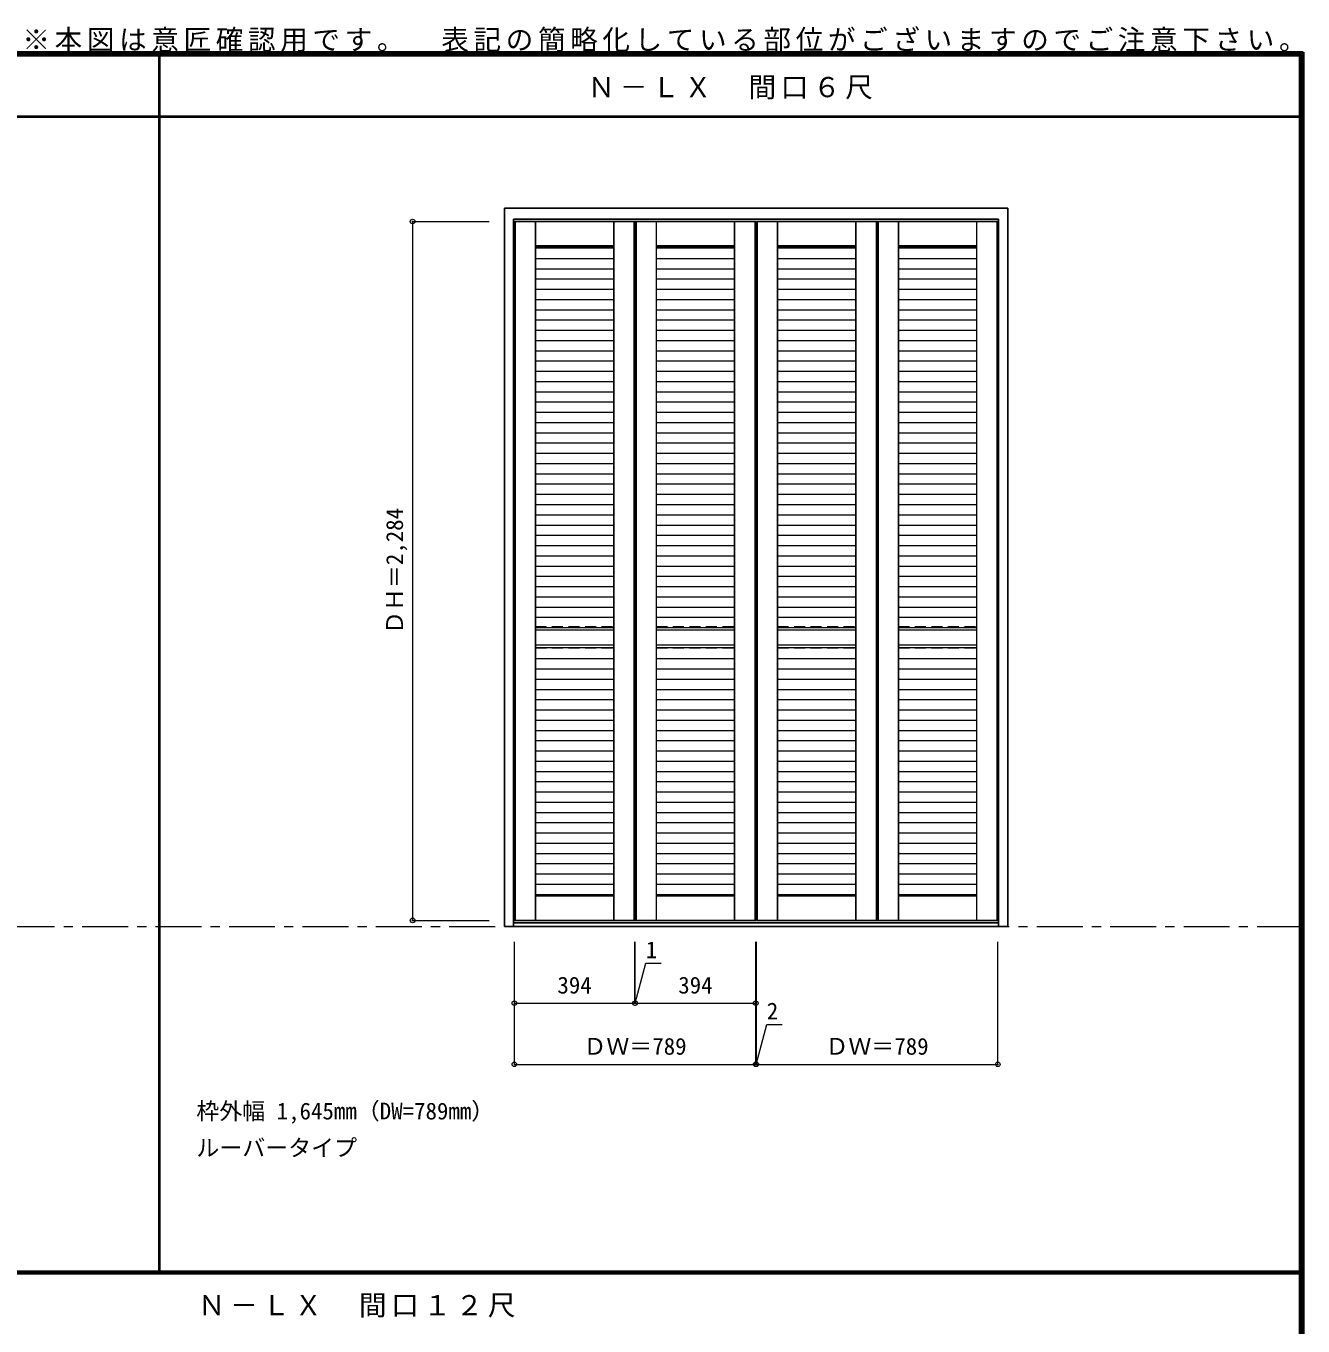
# Model space of a CAD drawing. Units: millimetres, scale not verified. Extents: x -6000 to 5700, y -4307 to 4260.
# Drawn here: x 1527 to 5700, y 12 to 4260 of the extents above; entities that cross this region are included whole.
import ezdxf
from ezdxf.enums import TextEntityAlignment as Align

# ---------------------------------------------------------------- set-up
doc = ezdxf.new("R2010")
doc.units = ezdxf.units.MM
doc.header["$LTSCALE"] = 30
doc.header["$PDMODE"] = 32
doc.header["$PDSIZE"] = 15
doc.linetypes.add('CHAIN1', pattern=[8, 5, -1, 1, -1])
doc.linetypes.add('DASHED1', pattern=[1.8, 1.2, -0.6])
for name, color, linetype, lineweight in [('0-1_通り芯', 7, 'CHAIN1', 18), ('0-2_扉', 3, 'Continuous', 25), ('0-3_仕上げ', 7, 'Continuous', 18), ('0-4_枠', 3, 'Continuous', 25), ('0-B_寸法', 4, 'Continuous', 9), ('F-1_枠', 6, 'Continuous', 40)]:
    doc.layers.add(name, color=color, linetype=linetype, lineweight=lineweight)
doc.layers.add('0-A_文字', color=7, linetype='Continuous')
doc.styles.add('ＭＳ ゴシック', font='')
doc.styles.get('ＭＳ ゴシック').set_extended_font_data('MS Gothic')

msp = doc.modelspace()

# ---------------------------------------------------------------- linework, layer by layer
at = {"layer": '0-1_通り芯'}
msp.add_line((-5490, 1317), (5690, 1317), dxfattribs=at)
at = {"layer": '0-2_扉'}
for p, q in [((3122.52, 3621.5), (3122.52, 1337.5)), ((3516.52, 3621.5), (3122.52, 3621.5)), ((3516.52, 1337.5), (3516.52, 3621.5)), ((3517.52, 1337.5), (3517.52, 3621.5)), ((3517.52, 3621.5), (3911.52, 3621.5)), ((3911.52, 3621.5), (3911.52, 1337.5)), ((3913.52, 3621.5), (4307.52, 3621.5)), ((3913.52, 3621.5), (3913.52, 1337.5)), ((4307.52, 3621.5), (4307.52, 1337.5)), ((4308.52, 3621.5), (4702.52, 3621.5)), ((4308.52, 3621.5), (4308.52, 1337.5)), ((4702.52, 3621.5), (4702.52, 1337.5)), ((3516.52, 1337.5), (3122.52, 1337.5)), ((3517.52, 1337.5), (3911.52, 1337.5)), ((3913.52, 1337.5), (4307.52, 1337.5)), ((4308.52, 1337.5), (4702.52, 1337.5))]:
    msp.add_line(p, q, dxfattribs=at)
at = {"layer": '0-3_仕上げ'}
for p, q in [((3125.52, 3621.5), (3125.52, 1337.5)), ((3190.52, 3621.5), (3190.52, 1337.5)), ((3191.52, 3621.5), (3191.52, 1337.5)), ((3447.52, 1337.5), (3447.52, 3621.5)), ((3448.52, 1337.5), (3448.52, 3621.5)), ((3513.52, 3621.5), (3513.52, 1337.5)), ((3516.52, 1337.5), (3516.52, 3621.5)), ((3520.52, 3621.5), (3520.52, 1337.5)), ((3585.52, 3621.5), (3585.52, 1337.5)), ((3586.52, 3621.5), (3586.52, 1337.5)), ((3842.52, 1337.5), (3842.52, 3621.5)), ((3843.52, 1337.5), (3843.52, 3621.5)), ((3908.52, 3621.5), (3908.52, 1337.5)), ((3911.52, 1337.5), (3911.52, 3621.5)), ((3916.52, 3621.5), (3916.52, 1337.5)), ((3981.52, 3621.5), (3981.52, 1337.5)), ((3982.52, 3621.5), (3982.52, 1337.5)), ((4238.52, 1337.5), (4238.52, 3621.5)), ((4239.52, 1337.5), (4239.52, 3621.5)), ((4304.52, 3621.5), (4304.52, 1337.5)), ((4307.52, 1337.5), (4307.52, 3621.5)), ((4311.52, 3621.5), (4311.52, 1337.5)), ((4376.52, 3621.5), (4376.52, 1337.5)), ((4377.52, 3621.5), (4377.52, 1337.5)), ((4633.52, 1337.5), (4633.52, 3621.5)), ((4634.52, 1337.5), (4634.52, 3621.5)), ((4699.52, 3621.5), (4699.52, 1337.5)), ((4702.52, 1337.5), (4702.52, 3621.5)), ((3447.52, 3541.5), (3191.52, 3541.5)), ((3447.52, 3538.5), (3191.52, 3538.5)), ((3191.52, 3535.54), (3447.52, 3535.54)), ((3842.52, 3541.5), (3586.52, 3541.5)), ((3842.52, 3538.5), (3586.52, 3538.5)), ((3586.52, 3535.54), (3842.52, 3535.54)), ((4238.52, 3541.5), (3982.52, 3541.5)), ((4238.52, 3538.5), (3982.52, 3538.5)), ((3982.52, 3535.54), (4238.52, 3535.54)), ((4633.52, 3541.5), (4377.52, 3541.5)), ((4633.52, 3538.5), (4377.52, 3538.5)), ((4377.52, 3535.54), (4633.52, 3535.54)), ((3447.52, 3499.47), (3191.52, 3499.47)), ((3842.52, 3499.47), (3586.52, 3499.47)), ((4238.52, 3499.47), (3982.52, 3499.47)), ((4633.52, 3499.47), (4377.52, 3499.47)), ((3447.52, 3465.97), (3191.52, 3465.97)), ((3842.52, 3465.97), (3586.52, 3465.97)), ((4238.52, 3465.97), (3982.52, 3465.97)), ((4633.52, 3465.97), (4377.52, 3465.97)), ((3447.52, 3432.47), (3191.52, 3432.47)), ((3447.52, 3398.97), (3191.52, 3398.97)), ((3842.52, 3432.47), (3586.52, 3432.47)), ((3842.52, 3398.97), (3586.52, 3398.97)), ((4238.52, 3432.47), (3982.52, 3432.47)), ((4238.52, 3398.97), (3982.52, 3398.97)), ((4633.52, 3432.47), (4377.52, 3432.47)), ((4633.52, 3398.97), (4377.52, 3398.97)), ((3447.52, 3365.47), (3191.52, 3365.47)), ((3842.52, 3365.47), (3586.52, 3365.47)), ((4238.52, 3365.47), (3982.52, 3365.47)), ((4633.52, 3365.47), (4377.52, 3365.47)), ((3447.52, 3331.97), (3191.52, 3331.97)), ((3842.52, 3331.97), (3586.52, 3331.97)), ((4238.52, 3331.97), (3982.52, 3331.97)), ((4633.52, 3331.97), (4377.52, 3331.97)), ((3447.52, 3298.47), (3191.52, 3298.47)), ((3842.52, 3298.47), (3586.52, 3298.47)), ((4238.52, 3298.47), (3982.52, 3298.47)), ((4633.52, 3298.47), (4377.52, 3298.47)), ((3447.52, 3264.97), (3191.52, 3264.97)), ((3447.52, 3231.47), (3191.52, 3231.47)), ((3842.52, 3264.97), (3586.52, 3264.97)), ((3842.52, 3231.47), (3586.52, 3231.47)), ((4238.52, 3264.97), (3982.52, 3264.97)), ((4238.52, 3231.47), (3982.52, 3231.47)), ((4633.52, 3264.97), (4377.52, 3264.97)), ((4633.52, 3231.47), (4377.52, 3231.47)), ((3447.52, 3197.97), (3191.52, 3197.97)), ((3842.52, 3197.97), (3586.52, 3197.97)), ((4238.52, 3197.97), (3982.52, 3197.97)), ((4633.52, 3197.97), (4377.52, 3197.97)), ((3447.52, 3164.47), (3191.52, 3164.47)), ((3842.52, 3164.47), (3586.52, 3164.47)), ((4238.52, 3164.47), (3982.52, 3164.47)), ((4633.52, 3164.47), (4377.52, 3164.47)), ((3447.52, 3130.97), (3191.52, 3130.97)), ((3842.52, 3130.97), (3586.52, 3130.97)), ((4238.52, 3130.97), (3982.52, 3130.97)), ((4633.52, 3130.97), (4377.52, 3130.97)), ((3447.52, 3097.47), (3191.52, 3097.47)), ((3447.52, 3063.97), (3191.52, 3063.97)), ((3842.52, 3097.47), (3586.52, 3097.47)), ((3842.52, 3063.97), (3586.52, 3063.97)), ((4238.52, 3097.47), (3982.52, 3097.47)), ((4238.52, 3063.97), (3982.52, 3063.97)), ((4633.52, 3097.47), (4377.52, 3097.47)), ((4633.52, 3063.97), (4377.52, 3063.97)), ((3447.52, 3030.47), (3191.52, 3030.47)), ((3842.52, 3030.47), (3586.52, 3030.47)), ((4238.52, 3030.47), (3982.52, 3030.47)), ((4633.52, 3030.47), (4377.52, 3030.47)), ((3447.52, 2996.97), (3191.52, 2996.97)), ((3842.52, 2996.97), (3586.52, 2996.97)), ((4238.52, 2996.97), (3982.52, 2996.97)), ((4633.52, 2996.97), (4377.52, 2996.97)), ((3447.52, 2963.47), (3191.52, 2963.47)), ((3842.52, 2963.47), (3586.52, 2963.47)), ((4238.52, 2963.47), (3982.52, 2963.47)), ((4633.52, 2963.47), (4377.52, 2963.47)), ((3447.52, 2929.97), (3191.52, 2929.97)), ((3447.52, 2896.47), (3191.52, 2896.47)), ((3842.52, 2929.97), (3586.52, 2929.97)), ((3842.52, 2896.47), (3586.52, 2896.47)), ((4238.52, 2929.97), (3982.52, 2929.97)), ((4238.52, 2896.47), (3982.52, 2896.47)), ((4633.52, 2929.97), (4377.52, 2929.97)), ((4633.52, 2896.47), (4377.52, 2896.47)), ((3447.52, 2862.97), (3191.52, 2862.97)), ((3842.52, 2862.97), (3586.52, 2862.97)), ((4238.52, 2862.97), (3982.52, 2862.97)), ((4633.52, 2862.97), (4377.52, 2862.97)), ((3447.52, 2829.47), (3191.52, 2829.47)), ((3842.52, 2829.47), (3586.52, 2829.47)), ((4238.52, 2829.47), (3982.52, 2829.47)), ((4633.52, 2829.47), (4377.52, 2829.47)), ((3447.52, 2795.97), (3191.52, 2795.97)), ((3447.52, 2762.47), (3191.52, 2762.47)), ((3842.52, 2795.97), (3586.52, 2795.97)), ((3842.52, 2762.47), (3586.52, 2762.47)), ((4238.52, 2795.97), (3982.52, 2795.97)), ((4238.52, 2762.47), (3982.52, 2762.47)), ((4633.52, 2795.97), (4377.52, 2795.97)), ((4633.52, 2762.47), (4377.52, 2762.47)), ((3447.52, 2728.97), (3191.52, 2728.97)), ((3842.52, 2728.97), (3586.52, 2728.97)), ((4238.52, 2728.97), (3982.52, 2728.97)), ((4633.52, 2728.97), (4377.52, 2728.97)), ((3447.52, 2695.47), (3191.52, 2695.47)), ((3842.52, 2695.47), (3586.52, 2695.47)), ((4238.52, 2695.47), (3982.52, 2695.47)), ((4633.52, 2695.47), (4377.52, 2695.47)), ((3447.52, 2661.97), (3191.52, 2661.97)), ((3842.52, 2661.97), (3586.52, 2661.97)), ((4238.52, 2661.97), (3982.52, 2661.97)), ((4633.52, 2661.97), (4377.52, 2661.97)), ((3447.52, 2628.47), (3191.52, 2628.47)), ((3447.52, 2594.97), (3191.52, 2594.97)), ((3842.52, 2628.47), (3586.52, 2628.47)), ((3842.52, 2594.97), (3586.52, 2594.97)), ((4238.52, 2628.47), (3982.52, 2628.47)), ((4238.52, 2594.97), (3982.52, 2594.97)), ((4633.52, 2628.47), (4377.52, 2628.47)), ((4633.52, 2594.97), (4377.52, 2594.97)), ((3447.52, 2561.47), (3191.52, 2561.47)), ((3842.52, 2561.47), (3586.52, 2561.47)), ((4238.52, 2561.47), (3982.52, 2561.47)), ((4633.52, 2561.47), (4377.52, 2561.47)), ((3447.52, 2527.97), (3191.52, 2527.97)), ((3842.52, 2527.97), (3586.52, 2527.97)), ((4238.52, 2527.97), (3982.52, 2527.97)), ((4633.52, 2527.97), (4377.52, 2527.97)), ((3447.52, 2494.47), (3191.52, 2494.47)), ((3842.52, 2494.47), (3586.52, 2494.47)), ((4238.52, 2494.47), (3982.52, 2494.47)), ((4633.52, 2494.47), (4377.52, 2494.47)), ((3447.52, 2460.97), (3191.52, 2460.97)), ((3447.52, 2427.47), (3191.52, 2427.47)), ((3842.52, 2460.97), (3586.52, 2460.97)), ((3842.52, 2427.47), (3586.52, 2427.47)), ((4238.52, 2460.97), (3982.52, 2460.97)), ((4238.52, 2427.47), (3982.52, 2427.47)), ((4633.52, 2460.97), (4377.52, 2460.97)), ((4633.52, 2427.47), (4377.52, 2427.47)), ((3447.52, 2393.97), (3191.52, 2393.97)), ((3842.52, 2393.97), (3586.52, 2393.97)), ((4238.52, 2393.97), (3982.52, 2393.97)), ((4633.52, 2393.97), (4377.52, 2393.97)), ((3447.52, 2360.47), (3191.52, 2360.47)), ((3842.52, 2360.47), (3586.52, 2360.47)), ((4238.52, 2360.47), (3982.52, 2360.47)), ((4633.52, 2360.47), (4377.52, 2360.47)), ((3447.52, 2326.97), (3191.52, 2326.97)), ((3842.52, 2326.97), (3586.52, 2326.97)), ((4238.52, 2326.97), (3982.52, 2326.97)), ((4633.52, 2326.97), (4377.52, 2326.97)), ((3447.52, 2293.47), (3191.52, 2293.47)), ((3191.52, 2287.5), (3447.52, 2287.5)), ((3842.52, 2293.47), (3586.52, 2293.47)), ((3586.52, 2287.5), (3842.52, 2287.5)), ((4238.52, 2293.47), (3982.52, 2293.47)), ((3982.52, 2287.5), (4238.52, 2287.5)), ((4633.52, 2293.47), (4377.52, 2293.47)), ((4377.52, 2287.5), (4633.52, 2287.5)), ((3191.52, 2238.09), (3447.52, 2238.09)), ((3191.52, 2229.04), (3447.52, 2229.04)), ((3586.52, 2238.09), (3842.52, 2238.09)), ((3586.52, 2229.04), (3842.52, 2229.04)), ((3982.52, 2238.09), (4238.52, 2238.09)), ((3982.52, 2229.04), (4238.52, 2229.04)), ((4377.52, 2238.09), (4633.52, 2238.09)), ((4377.52, 2229.04), (4633.52, 2229.04)), ((3191.52, 2192.96), (3447.52, 2192.96)), ((3586.52, 2192.96), (3842.52, 2192.96)), ((3982.52, 2192.96), (4238.52, 2192.96)), ((4377.52, 2192.96), (4633.52, 2192.96)), ((3191.52, 2159.46), (3447.52, 2159.46)), ((3191.52, 2125.96), (3447.52, 2125.96)), ((3586.52, 2159.46), (3842.52, 2159.46)), ((3586.52, 2125.96), (3842.52, 2125.96)), ((3982.52, 2159.46), (4238.52, 2159.46)), ((3982.52, 2125.96), (4238.52, 2125.96)), ((4377.52, 2159.46), (4633.52, 2159.46)), ((4377.52, 2125.96), (4633.52, 2125.96)), ((3191.52, 2092.47), (3447.52, 2092.47)), ((3586.52, 2092.47), (3842.52, 2092.47)), ((3982.52, 2092.47), (4238.52, 2092.47)), ((4377.52, 2092.47), (4633.52, 2092.47)), ((3191.52, 2058.96), (3447.52, 2058.96)), ((3586.52, 2058.96), (3842.52, 2058.96)), ((3982.52, 2058.96), (4238.52, 2058.96)), ((4377.52, 2058.96), (4633.52, 2058.96)), ((3191.52, 2025.46), (3447.52, 2025.46)), ((3586.52, 2025.46), (3842.52, 2025.46)), ((3982.52, 2025.46), (4238.52, 2025.46)), ((4377.52, 2025.46), (4633.52, 2025.46)), ((3191.52, 1991.96), (3447.52, 1991.96)), ((3191.52, 1958.46), (3447.52, 1958.46)), ((3586.52, 1991.96), (3842.52, 1991.96)), ((3586.52, 1958.46), (3842.52, 1958.46)), ((3982.52, 1991.96), (4238.52, 1991.96)), ((3982.52, 1958.46), (4238.52, 1958.46)), ((4377.52, 1991.96), (4633.52, 1991.96)), ((4377.52, 1958.46), (4633.52, 1958.46)), ((3191.52, 1924.96), (3447.52, 1924.96)), ((3586.52, 1924.96), (3842.52, 1924.96)), ((3982.52, 1924.96), (4238.52, 1924.96)), ((4377.52, 1924.96), (4633.52, 1924.96)), ((3191.52, 1891.46), (3447.52, 1891.46)), ((3586.52, 1891.46), (3842.52, 1891.46)), ((3982.52, 1891.46), (4238.52, 1891.46)), ((4377.52, 1891.46), (4633.52, 1891.46)), ((3191.52, 1857.96), (3447.52, 1857.96)), ((3586.52, 1857.96), (3842.52, 1857.96)), ((3982.52, 1857.96), (4238.52, 1857.96)), ((4377.52, 1857.96), (4633.52, 1857.96)), ((3191.52, 1824.46), (3447.52, 1824.46)), ((3191.52, 1790.96), (3447.52, 1790.96)), ((3586.52, 1824.46), (3842.52, 1824.46)), ((3586.52, 1790.96), (3842.52, 1790.96)), ((3982.52, 1824.46), (4238.52, 1824.46)), ((3982.52, 1790.96), (4238.52, 1790.96)), ((4377.52, 1824.46), (4633.52, 1824.46)), ((4377.52, 1790.96), (4633.52, 1790.96)), ((3191.52, 1757.46), (3447.52, 1757.46)), ((3586.52, 1757.46), (3842.52, 1757.46)), ((3982.52, 1757.46), (4238.52, 1757.46)), ((4377.52, 1757.46), (4633.52, 1757.46)), ((3191.52, 1723.96), (3447.52, 1723.96)), ((3586.52, 1723.96), (3842.52, 1723.96)), ((3982.52, 1723.96), (4238.52, 1723.96)), ((4377.52, 1723.96), (4633.52, 1723.96)), ((3191.52, 1690.46), (3447.52, 1690.46)), ((3191.52, 1656.96), (3447.52, 1656.96)), ((3586.52, 1690.46), (3842.52, 1690.46)), ((3586.52, 1656.96), (3842.52, 1656.96)), ((3982.52, 1690.46), (4238.52, 1690.46)), ((3982.52, 1656.96), (4238.52, 1656.96)), ((4377.52, 1690.46), (4633.52, 1690.46)), ((4377.52, 1656.96), (4633.52, 1656.96)), ((3191.52, 1623.46), (3447.52, 1623.46)), ((3586.52, 1623.46), (3842.52, 1623.46)), ((3982.52, 1623.46), (4238.52, 1623.46)), ((4377.52, 1623.46), (4633.52, 1623.46)), ((3191.52, 1589.97), (3447.52, 1589.97)), ((3586.52, 1589.97), (3842.52, 1589.97)), ((3982.52, 1589.97), (4238.52, 1589.97)), ((4377.52, 1589.97), (4633.52, 1589.97)), ((3191.52, 1556.46), (3447.52, 1556.46)), ((3586.52, 1556.46), (3842.52, 1556.46)), ((3982.52, 1556.46), (4238.52, 1556.46)), ((4377.52, 1556.46), (4633.52, 1556.46)), ((3191.52, 1522.96), (3447.52, 1522.96)), ((3191.52, 1489.46), (3447.52, 1489.46)), ((3586.52, 1522.96), (3842.52, 1522.96)), ((3586.52, 1489.46), (3842.52, 1489.46)), ((3982.52, 1522.96), (4238.52, 1522.96)), ((3982.52, 1489.46), (4238.52, 1489.46)), ((4377.52, 1522.96), (4633.52, 1522.96)), ((4377.52, 1489.46), (4633.52, 1489.46)), ((3191.52, 1455.96), (3447.52, 1455.96)), ((3586.52, 1455.96), (3842.52, 1455.96)), ((3982.52, 1455.96), (4238.52, 1455.96)), ((4377.52, 1455.96), (4633.52, 1455.96)), ((3191.52, 1422.46), (3447.52, 1422.46)), ((3191.52, 1420.5), (3447.52, 1420.5)), ((3191.52, 1417.5), (3447.52, 1417.5)), ((3586.52, 1422.46), (3842.52, 1422.46)), ((3586.52, 1420.5), (3842.52, 1420.5)), ((3586.52, 1417.5), (3842.52, 1417.5)), ((3982.52, 1422.46), (4238.52, 1422.46)), ((3982.52, 1420.5), (4238.52, 1420.5)), ((3982.52, 1417.5), (4238.52, 1417.5)), ((4377.52, 1422.46), (4633.52, 1422.46)), ((4377.52, 1420.5), (4633.52, 1420.5)), ((4377.52, 1417.5), (4633.52, 1417.5))]:
    msp.add_line(p, q, dxfattribs=at)
at = {"layer": '0-3_仕上げ', "linetype": 'DASHED1'}
for p, q in [((3191.52, 2297.83), (3447.52, 2297.83)), ((3586.52, 2297.83), (3842.52, 2297.83)), ((3982.52, 2297.83), (4238.52, 2297.83)), ((4377.52, 2297.83), (4633.52, 2297.83)), ((3191.52, 2227.83), (3447.52, 2227.83)), ((3586.52, 2227.83), (3842.52, 2227.83)), ((3982.52, 2227.83), (4238.52, 2227.83)), ((4377.52, 2227.83), (4633.52, 2227.83))]:
    msp.add_line(p, q, dxfattribs=at)
at = {"layer": '0-4_枠'}
for p, q in [((3090.02, 3665), (4735.02, 3665)), ((3090.02, 1317), (3090.02, 3665)), ((4735.02, 1317), (4735.02, 3665)), ((3120.02, 3629), (4705.02, 3629)), ((3120.02, 1317), (3120.02, 3629)), ((4705.02, 1317), (4705.02, 3629)), ((3090.02, 1317), (4735.02, 1317)), ((3120.02, 1329), (4705.02, 1329))]:
    msp.add_line(p, q, dxfattribs=at)
at = {"layer": '0-B_寸法'}
for p, q in [((2790.02, 3621.5), (2790.02, 1337.5)), ((2790.02, 3621.5), (3040.02, 3621.5)), ((2790.02, 1337.5), (3040.02, 1337.5)), ((3122.52, 867), (3122.52, 1267)), ((3516.52, 1067), (3516.52, 1267)), ((3517.52, 1067), (3517.52, 1267)), ((3911.52, 867), (3911.52, 1267)), ((3913.52, 867), (3913.52, 1267)), ((4702.52, 867), (4702.52, 1267)), ((3517.02, 1067), (3551.97, 1197.43)), ((3551.97, 1197.43), (3602.76, 1197.43)), ((3122.52, 1067), (3516.52, 1067)), ((3516.52, 1067), (3517.52, 1067)), ((3517.52, 1067), (3911.52, 1067)), ((3912.52, 867), (3947.47, 997.43)), ((3947.47, 997.43), (3998.26, 997.43)), ((3122.52, 867), (3911.52, 867)), ((3911.52, 867), (3913.52, 867)), ((3913.52, 867), (4702.52, 867))]:
    msp.add_line(p, q, dxfattribs=at)
at = {"layer": '0-B_寸法', "color": 7}
for p in [(2790.02, 3621.5), (2790.02, 1337.5), (3122.52, 1067), (3516.52, 1067), (3517.52, 1067), (3911.52, 1067), (3122.52, 867), (3911.52, 867), (3913.52, 867), (4702.52, 867)]:
    msp.add_point(p, dxfattribs=at)
at = {"layer": 'F-1_枠'}
for p, q in [((-6000, 4175), (5700, 4175)), ((-6000, 4170), (5700, 4170)), ((-6000, 4165), (5700, 4165)), ((1963.33, 190.5), (1963.33, 4175)), ((5690, 4175), (5690, -4205)), ((5695, 4175), (5695, -4205)), ((5700, 4175), (5700, -4205)), ((-6000, 3965), (5700, 3965)), ((-6000, 190.5), (5700, 190.5)), ((-6000, 187.5), (5700, 187.5)), ((-6000, 184.5), (5700, 184.5))]:
    msp.add_line(p, q, dxfattribs=at)

# ---------------------------------------------------------------- texts
at = {"layer": '0-A_文字', "style": 'ＭＳ ゴシック'}
for s, p in [('枠外幅 1,645mm（DW=789mm）', (2083.33, 670.5)), ('ルーバータイプ', (2083.33, 550.5))]:
    msp.add_text(s, height=54.99, dxfattribs=at).set_placement(p, align=Align.BOTTOM_LEFT)
at = {"layer": '0-A_文字', "char_height": 65.98, "attachment_point": 7, "style": 'ＭＳ ゴシック'}
for s, insert in [('\\T1.17;※本図は意匠確認用です。\u3000表記の簡略化している部位がございますのでご注意下さい。', (1515, 4175)), ('\\T1.17;Ｎ－ＬＸ\u3000間口６尺', (3361.67, 4020)), ('\\T1.17;Ｎ－ＬＸ\u3000間口１２尺', (2088.26, 39.5))]:
    msp.add_mtext(s, dxfattribs=dict(at, insert=insert))
at = {"layer": '0-B_寸法', "color": 7, "style": 'ＭＳ ゴシック'}
msp.add_text('ＤＨ＝2,284', height=54.99, rotation=90, dxfattribs=at).set_placement((2775.02, 2273.25), align=Align.BOTTOM_LEFT)
for s, p in [('1', (3551.97, 1197.43)), ('394', (3263.27, 1082)), ('394', (3658.27, 1082)), ('2', (3947.47, 997.43)), ('ＤＷ＝789', (3348.27, 882)), ('ＤＷ＝789', (4139.27, 882))]:
    msp.add_text(s, height=54.99, dxfattribs=at).set_placement(p, align=Align.BOTTOM_LEFT)

doc.saveas('drawing.dxf')
